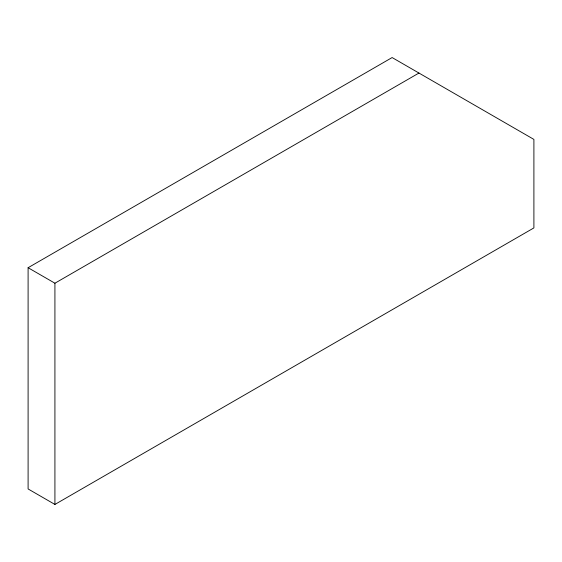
<?xml version="1.0" encoding="UTF-8"?>
<svg xmlns="http://www.w3.org/2000/svg" width="562" height="562" viewBox="0 0 562 562"><rect width="100%" height="100%" fill="white"/><g stroke="black" fill="none" stroke-linecap="round" stroke-linejoin="round"><path stroke-width="0.84" d="M28.1 267.723L392.121 57.556L533.9 139.411L533.9 227.905L54.921 504.444L28.1 488.954L28.1 267.723L54.921 283.213L418.943 73.046M54.921 283.213L54.921 504.444"/></g></svg>
